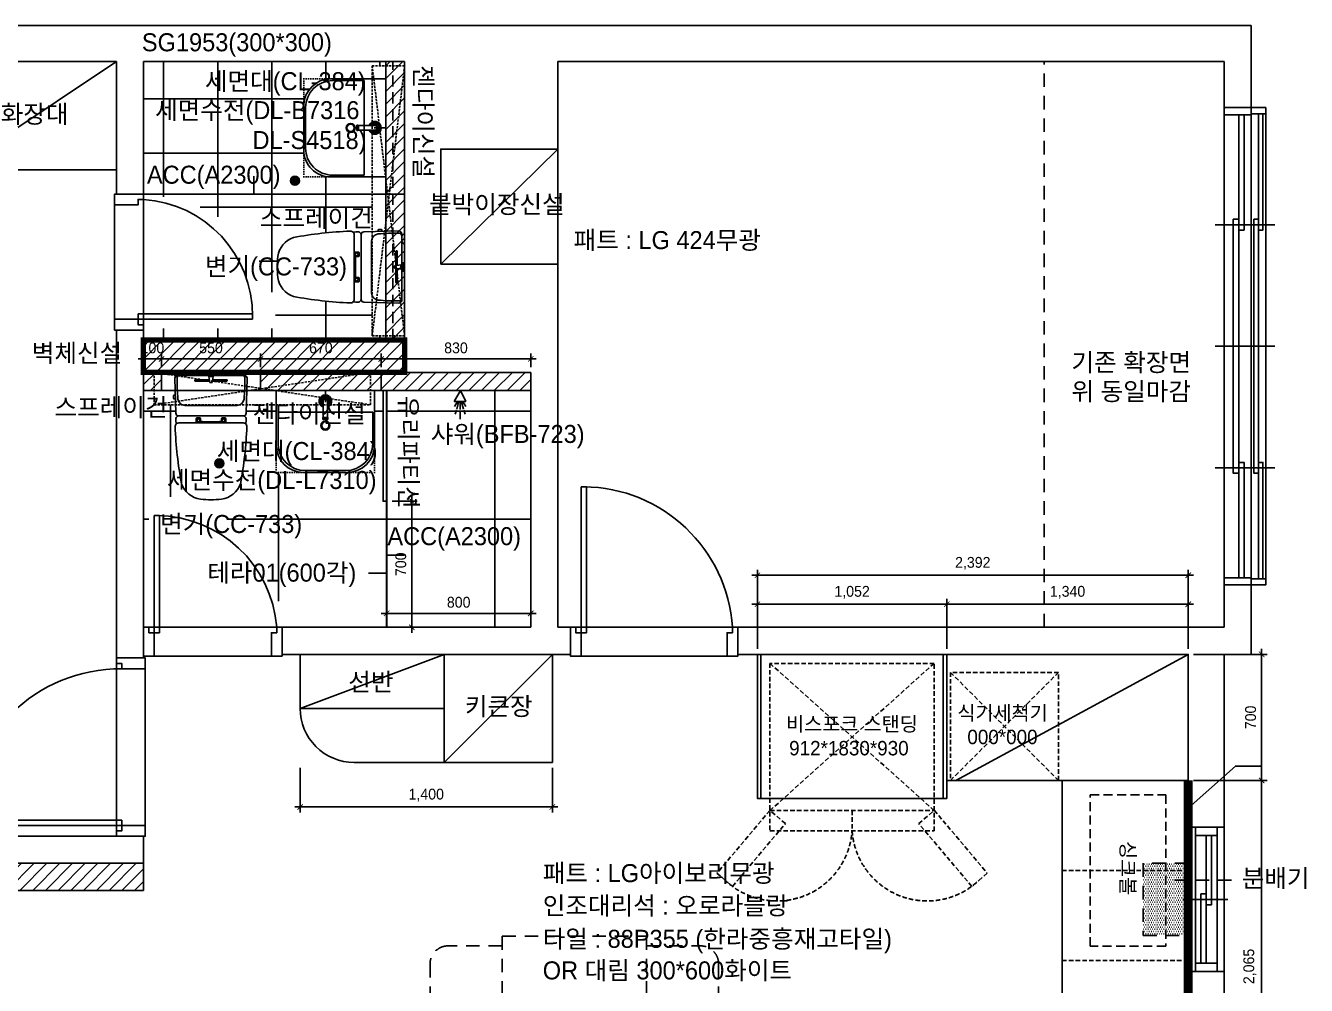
# Model space of a CAD drawing. Header units: inches. Extents: x 38372 to 259385, y 31566 to 93830.
# Drawn here: x 79934 to 87044, y 47618 to 52946 of the extents above; entities that cross this region are included whole.
import ezdxf

# ---------------------------------------------------------------- set-up
doc = ezdxf.new("R2010")
doc.units = ezdxf.units.IN
doc.header["$LTSCALE"] = 50
doc.header["$MEASUREMENT"] = 0
doc.header["$PDSIZE"] = 700.071425
for name, pattern in [('DASHED', [0.75, 0.5, -0.25]), ('DASHEDX2', [1.5, 1, -0.5]), ('DOT', [0.25, 0, -0.25]), ('HID', [2.5, 1.5, -1]), ('HIDDEN', [0.375, 0.25, -0.125])]:
    doc.linetypes.add(name, pattern=pattern)
for name, color, linetype in [('0-ELC TEXT', 7, 'Continuous'), ('02-WAL', 2, 'Continuous'), ('03-WAL NEW', 3, 'Continuous'), ('04-WIN', 4, 'Continuous'), ('06-FUR', 6, 'Continuous'), ('07-DIM WAL', 5, 'Continuous'), ('2-con', 2, 'Continuous'), ('3.기호.계단선', 30, 'Continuous'), ('4-win', 4, 'Continuous'), ('_LIBR', 4, 'Continuous'), ('BATH', 4, 'Continuous'), ('CO-BATH', 6, 'Continuous'), ('fin', 5, 'Continuous'), ('FUR', 8, 'DASHED'), ('HL', 6, 'HIDDEN'), ('TOILET-1', 6, 'Continuous'), ('도면층4', 4, 'Continuous'), ('도면층5', 5, 'Continuous'), ('설비', 140, 'Continuous'), ('욕실설비', 3, 'Continuous')]:
    doc.layers.add(name, color=color, linetype=linetype)
doc.styles.add('HY 울릉도 L', font='')
doc.styles.add('코레일둥고', font='Korail_Round_Gothic_Medium.ttf')
doc.styles.get('HY 울릉도 L').set_extended_font_data('HY울릉도L')
doc.dimstyles.new('30', dxfattribs={"dimscale": 30, "dimtxt": 2, "dimasz": 1, "dimexe": 1, "dimexo": 1, "dimgap": 1, "dimtad": 1, "dimdec": 0, "dimrnd": 0.05, "dimdsep": 46, "dimlunit": 6, "dimtxsty": 'HY 울릉도 L', "dimblk": 'ARCHTICK', "dimcen": 2.5, "dimdle": 1, "dimclrd": 133, "dimclre": 133, "dimclrt": 30, "dimadec": 0, "dimazin": 0, "dimtfac": 1, "dimtdec": 0, "dimtix": 1, "dimtmove": 2, "dimatfit": 3, "dimldrblk": 'ARCHTICK', "dimfxl": 0, "dimlwd": -1, "dimlwe": -1, "dimarcsym": 0})
pattern_1 = [(45, (0, -14361.49), (-35.35534, 35.35534), [])]

# ---------------------------------------------------------------- blocks, each defined once
blk = doc.blocks.new('fff')
at = {"layer": '02-WAL'}
for p, q in [((86588, 64202.5), (86788, 64202.5)), ((80428, 62807.5), (80588, 62807.5))]:
    blk.add_line(p, q, dxfattribs=at)
at = {"layer": '04-WIN'}
for p, q in [((86588, 66812.5), (86588, 65527.5)), ((86738, 66812.5), (86738, 65527.5)), ((86818, 66817.5), (86818, 65527.5)), ((86538, 66202.5), (86868, 66202.5)), ((86538, 65527.5), (86868, 65527.5)), ((86588, 64242.5), (86588, 65527.5)), ((86738, 64242.5), (86738, 65527.5)), ((86818, 64237.5), (86818, 65527.5)), ((86538, 64852.5), (86868, 64852.5)), ((86428, 62812.5), (86428, 62102.5)), ((86488, 62812.5), (86488, 62102.5)), ((86548, 62812.5), (86548, 62102.5)), ((86358, 62457.5), (86608, 62457.5))]:
    blk.add_line(p, q, dxfattribs=at)
for points in [[(86648, 66852.5), (86588, 66852.5), (86588, 66812.5), (86738, 66812.5), (86738, 66852.5)], [(86818, 66852.5), (86818, 66817.5), (86738, 66817.5)], [(86668, 66812.5), (86668, 66172.5), (86698, 66172.5), (86698, 66812.5)], [(86803, 66817.5), (86803, 66172.5), (86778, 66172.5), (86778, 66817.5)], [(86668, 64242.5), (86668, 64882.5), (86698, 64882.5), (86698, 64242.5)], [(86778, 64237.5), (86778, 64882.5), (86803, 64882.5), (86803, 64237.5)], [(86648, 64202.5), (86588, 64202.5), (86588, 64242.5), (86738, 64242.5), (86738, 64202.5)], [(86818, 64202.5), (86818, 64237.5), (86738, 64237.5)], [(86518, 62812.5), (86518, 62427.5), (86488, 62427.5)], [(86488, 62487.5), (86458, 62487.5), (86458, 62102.5)]]:
    blk.add_lwpolyline(points, dxfattribs=at)
for points in [[(86818, 66852.5), (86818, 64202.5), (86588, 64202.5), (86588, 66852.5)], [(86668, 66232.5), (86638, 66232.5), (86638, 65527.5), (86638, 64822.5), (86668, 64822.5), (86668, 65527.5)], [(86753, 65527.5), (86753, 64822.5), (86778, 64822.5), (86778, 65527.5), (86778, 66232.5), (86753, 66232.5)], [(86428, 62857.5), (86548, 62857.5), (86548, 62812.5), (86428, 62812.5)], [(86548, 62102.5), (86428, 62102.5), (86428, 62057.5), (86548, 62057.5)]]:
    blk.add_lwpolyline(points, close=True, dxfattribs=at)
at = {"layer": '2-con'}
for p, q in [((75408, 67307.5), (86738, 67307.5)), ((86738, 66852.5), (86738, 67307.5)), ((76738, 67107.5), (80438, 67107.5)), ((80438, 66372.5), (80438, 67107.5)), ((80588, 66372.5), (80588, 67107.5)), ((80588, 67107.5), (82038, 67107.5)), ((82038, 65382.5), (82038, 67107.5)), ((82888, 66622.5), (82888, 67107.5)), ((82888, 67107.5), (86588, 67107.5)), ((86588, 66852.5), (86588, 67107.5)), ((86588, 66852.5), (86738, 66852.5)), ((82238, 65982.5), (82238, 66622.5)), ((82238, 66622.5), (82888, 66622.5)), ((80428, 66372.5), (80578, 66372.5)), ((82238, 65982.5), (82888, 65982.5)), ((82888, 65982.5), (82888, 63967.5)), ((80438, 63797.5), (80438, 65617.5)), ((80438, 65617.5), (80588, 65617.5)), ((80588, 63937.5), (80588, 65617.5)), ((82038, 65382.5), (82738, 65382.5)), ((82738, 65382.5), (82738, 63967.5)), ((86588, 63967.5), (86588, 64202.5)), ((86588, 64202.5), (86738, 64202.5)), ((86738, 63817.5), (86738, 64202.5)), ((80588, 63797.5), (80588, 63937.5)), ((81358, 63817.5), (81358, 63967.5)), ((81358, 63967.5), (82738, 63967.5)), ((82888, 63967.5), (82958, 63967.5)), ((82958, 63817.5), (82958, 63967.5)), ((83888, 63967.5), (86588, 63967.5)), ((83888, 63817.5), (83888, 63967.5)), ((80438, 63797.5), (80588, 63797.5)), ((81358, 63817.5), (82958, 63817.5)), ((83888, 63817.5), (86388, 63817.5)), ((86388, 63817.5), (86388, 62857.5)), ((86588, 63817.5), (86588, 62857.5)), ((86588, 63817.5), (86738, 63817.5)), ((86388, 62857.5), (86548, 62857.5)), ((76738, 62807.5), (80588, 62807.5)), ((80588, 62657.5), (80588, 62807.5)), ((76738, 62657.5), (80588, 62657.5)), ((86388, 62057.5), (86548, 62057.5)), ((86388, 62057.5), (86388, 61052.5)), ((86588, 62057.5), (86588, 60507.5))]:
    blk.add_line(p, q, dxfattribs=at)
at = {"layer": '4-win'}
for points in [[(86738, 66852.5), (86588, 66852.5), (86588, 64202.5), (86738, 64202.5)], [(86388, 62057.5), (86588, 62057.5), (86588, 62857.5), (86388, 62857.5)]]:
    blk.add_lwpolyline(points, close=True, dxfattribs=at)
at = {"layer": '도면층4'}
for p, q in [((80428, 65617.5), (80428, 66372.5)), ((80588, 66372.5), (80588, 65617.5)), ((80558, 65707.5), (81193, 65707.5)), ((80558, 65677.5), (80558, 65707.5)), ((81193.6, 65677.5), (81193, 65707.5)), ((80558, 65677.5), (81193.6, 65677.5)), ((83018, 63937.5), (83018, 64748.1)), ((83018, 64748.1), (83048, 64747.5)), ((83048, 63937.5), (83048, 64747.5)), ((80648, 63937.5), (80648, 64588.1)), ((80648, 64588.1), (80678, 64587.5)), ((80678, 63937.5), (80678, 64587.5)), ((81358, 63967.5), (80588, 63967.5)), ((80648, 63937.5), (80678, 63937.5)), ((83888, 63967.5), (82958, 63967.5)), ((83018, 63937.5), (83048, 63937.5)), ((80438, 63797.5), (80438, 62807.5)), ((80588, 63807.5), (81358, 63807.5)), ((80598, 62807.5), (80598, 63797.5)), ((82958, 63807.5), (83888, 63807.5)), ((80468, 62867.5), (79597.4, 62867.5)), ((80468, 62897.5), (79598, 62897.5)), ((80468, 62867.5), (80468, 62897.5))]:
    blk.add_line(p, q, dxfattribs=at)
for points in [[(80588, 66372.5), (80588, 66342.5), (80558, 66342.5), (80558, 66312.5), (80428, 66312.5), (80428, 66342.5), (80428, 66342.5), (80428, 66372.5), (80588, 66372.5)], [(80588, 65617.5), (80588, 65647.5), (80558, 65647.5), (80558, 65677.5), (80428, 65677.5), (80428, 65647.5), (80428, 65647.5), (80428, 65617.5), (80588, 65617.5)], [(80588, 63967.5), (80618, 63967.5), (80618, 63937.5), (80648, 63937.5), (80648, 63807.5), (80618, 63807.5), (80618, 63807.5), (80588, 63807.5), (80588, 63967.5)], [(81358, 63967.5), (81328, 63967.5), (81328, 63937.5), (81298, 63937.5), (81298, 63807.5), (81328, 63807.5), (81328, 63807.5), (81358, 63807.5), (81358, 63967.5)], [(82958, 63967.5), (82988, 63967.5), (82988, 63937.5), (83018, 63937.5), (83018, 63807.5), (82988, 63807.5), (82988, 63807.5), (82958, 63807.5), (82958, 63967.5)], [(83888, 63967.5), (83858, 63967.5), (83858, 63937.5), (83828, 63937.5), (83828, 63807.5), (83858, 63807.5), (83858, 63807.5), (83888, 63807.5), (83888, 63967.5)], [(80438, 63797.5), (80438, 63767.5), (80468, 63767.5), (80468, 63737.5), (80598, 63737.5), (80598, 63767.5), (80598, 63767.5), (80598, 63797.5), (80438, 63797.5)], [(80438, 62807.5), (80438, 62837.5), (80468, 62837.5), (80468, 62867.5), (80598, 62867.5), (80598, 62837.5), (80598, 62837.5), (80598, 62807.5), (80438, 62807.5)]]:
    blk.add_lwpolyline(points, dxfattribs=at)
at = {"layer": '도면층5'}
for centre, radius, start, end in [((80548.3, 65698.7), 645.1, 359.45152, 86.46762), ((83025, 63913.1), 834.7, 3.73801, 89.45362), ((80658.1, 63915.9), 671.9, 4.40731, 89.57837), ((80461.2, 62874), 863.5, 89.54883, 179.43645)]:
    blk.add_arc(centre, radius, start, end, dxfattribs=at)
blk = doc.blocks.new('A$C4B2D31F0')
at = {"layer": 'fin', "color": 4}
for p, q in [((185, 690.9), (20.4, 690.9)), ((37.2, 692.3), (24.7, 692.3)), ((37.2, 692.3), (49.7, 692.3)), ((200.9, 690.9), (365.5, 690.9)), ((47.7, 523.7), (192.9, 523.7)), ((338.2, 523.7), (192.9, 523.7)), ((12.6, 465.9), (192.9, 465.9)), ((192.9, 426.6), (13.7, 426.6)), ((373.3, 465.9), (192.9, 465.9)), ((192.9, 426.6), (372.2, 426.6))]:
    blk.add_line(p, q, dxfattribs=at)
for points in [[(20.4, 690.9), (7.9, 690.9, 0.421209), (-7.1, 675.5), (-2.4, 480.5, 0.001659)], [(365.5, 690.9), (378, 690.9, -0.421209), (392.9, 675.5), (388.3, 480.5, -0.001659)], [(12.6, 465.9, 0.371724), (-1.8, 451.2, 0.003515), (-1, 420.3, 0.320541)], [(373.3, 465.9, -0.371724), (387.7, 451.2, -0.003515), (386.9, 420.3, -0.320541)]]:
    blk.add_lwpolyline(points, format="xyb", dxfattribs=at)
for centre, radius, start, end in [((1004.3, 663.1), 1000, 179.31159, 185.94375), ((20.4, 674.9), 16, 90, 179.31159), ((24.7, 707.3), 15, 180, 270), ((49.7, 707.3), 15, 270, 0), ((365.5, 674.9), 16, 0.68841, 90), ((-618.4, 663.1), 1000, 354.05625, 0.68841), ((49.4, 563.7), 40, 185.94375, 267.51291), ((336.5, 563.7), 40, 272.48709, 354.05625), ((13.7, 406.6), 20, 90, 182.3333), ((12.6, 480.9), 15, 181.36509, 270), ((372.2, 406.6), 20, 357.6667, 90), ((373.3, 480.9), 15, 270, 358.63491), ((2197.7, 495.6), 2205.9, 182.3333, 190.60807), ((-1811.8, 495.6), 2205.9, 349.39193, 357.6667), ((148.7, 128.9), 125.5, 198.2964, 263.42408), ((237.2, 128.9), 125.5, 276.57592, 341.7036), ((192.9, 405.9), 405.9, 261.69926, 270), ((192.9, 405.9), 405.9, 270, 278.30074)]:
    blk.add_arc(centre, radius, start, end, dxfattribs=at)
at = {"layer": 'HL', "linetype": 'Continuous'}
for p, q in [((106.4, 666.3), (184.4, 666.3)), ((106.4, 659.3), (185.5, 659.3)), ((168.9, 697.3), (168.9, 707.3)), ((168.9, 697.3), (216.9, 697.3)), ((186, 692.5), (180.6, 697.3)), ((181.6, 685.5), (186, 692.5)), ((187, 651.2), (181.6, 685.5)), ((181.6, 685.5), (204.3, 685.5)), ((186, 692.5), (199.9, 692.5)), ((187, 651.2), (198.9, 651.2)), ((198.9, 651.2), (204.3, 685.5)), ((199.9, 692.5), (205.3, 697.3)), ((204.3, 685.5), (199.9, 692.5)), ((200.4, 659.3), (279.4, 659.3)), ((201.4, 666.3), (279.4, 666.3)), ((216.9, 697.3), (216.9, 707.3)), ((-16, 576.9), (-16, 564.8)), ((-12, 580.9), (-4.8, 580.9)), ((-12, 560.8), (-4.3, 560.8)), ((192.9, 433.7), (146.6, 433.7)), ((192.9, 433.7), (239.3, 433.7))]:
    blk.add_line(p, q, dxfattribs=at)
for points in [[(110.4, 426.6), (110.4, 450.8, -0.414214), (114.4, 454.8), (130.9, 454.8, -0.414214), (134.9, 450.8), (134.9, 435.2), (134.9, 426.6)], [(134.9, 435.2), (144.6, 435.2, -0.414214), (146.6, 433.2), (146.6, 426.6)], [(251, 435.2), (241.3, 435.2, 0.414214), (239.3, 433.2), (239.3, 426.6)], [(275.5, 426.6), (275.5, 450.8, 0.414214), (271.5, 454.8), (255, 454.8, 0.414214), (251, 450.8), (251, 435.2), (251, 426.6)]]:
    blk.add_lwpolyline(points, format="xyb", dxfattribs=at)
for centre in [(122.9, 440.9), (262.9, 440.9)]:
    blk.add_circle(centre, 8, dxfattribs=at)
for centre, radius, start, end in [((106.4, 662.8), 3.5, 90, 270), ((279.4, 662.8), 3.5, 270, 90), ((-12, 576.9), 4, 90, 180), ((-12, 564.8), 4, 180, 270)]:
    blk.add_arc(centre, radius, start, end, dxfattribs=at)
blk = doc.blocks.new('B-003')
blk.add_line((0, 0), (0, -65))
at = {"layer": 'CO-BATH'}
for p, q in [((272.5, 0), (-272.5, 0)), ((272.5, -305), (272.5, 0)), ((-272.5, 0), (-272.5, -305)), ((-122.5, -455), (122.5, -455))]:
    blk.add_line(p, q, dxfattribs=at)
at = {"layer": 'CO-BATH', "color": 8}
for p, q in [((-12.5, -60), (-12.5, -150.5)), ((12.5, -60), (12.5, -150.5)), ((-262.5, -120), (-262.5, -295)), ((262.5, -120), (-262.5, -120)), ((262.5, -295), (262.5, -120)), ((-14.5, -155.5), (-14.5, -160.5)), ((-14.5, -160.5), (14.5, -160.5)), ((-13.5, -150.5), (-13.5, -155.5)), ((13.5, -150.5), (13.5, -155.5)), ((14.5, -155.5), (14.5, -160.5)), ((-112.5, -445), (112.5, -445))]:
    blk.add_line(p, q, dxfattribs=at)
at = {"layer": 'CO-BATH', "color": 251}
for p, q in [((-14.5, -155.5), (14.5, -155.5)), ((-13.5, -150.5), (13.5, -150.5))]:
    blk.add_line(p, q, dxfattribs=at)
at = {"layer": 'CO-BATH', "color": 8, "linetype": 'DOT'}
blk.add_lwpolyline([(-272.5, -455), (272.5, -455), (272.5, 0), (-272.5, 0)], close=True, dxfattribs=at)
at = {"layer": 'CO-BATH', "color": 8}
blk.add_circle((0, -195), 25, dxfattribs=at)
at = {"layer": 'CO-BATH', "color": 251}
blk.add_circle((0, -195), 20, dxfattribs=at)
at = {"layer": 'CO-BATH', "color": 8}
for centre, radius, start, end in [((0, -60), 35, 290.92481, 249.07514), ((0, -60), 12.5, 359.99998, 179.99998), ((-112.5, -295), 150, 180, 270), ((112.5, -295), 150, 270, 0)]:
    blk.add_arc(centre, radius, start, end, dxfattribs=at)
at = {"layer": 'CO-BATH', "color": 251}
for radius, start, end in [(30, 294.62429, 245.37566), (25, 299.99998, 239.99998), (18, 313.98294, 226.01701)]:
    blk.add_arc((0, -60), radius, start, end, dxfattribs=at)
at = {"layer": 'CO-BATH'}
for centre, start, end in [((-122.5, -305), 180, 270), ((122.5, -305), 270, 0)]:
    blk.add_arc(centre, 150, start, end, dxfattribs=at)
blk = doc.blocks.new('800X1200_P1_')
at = {"layer": 'FUR', "linetype": 'HID'}
blk.add_lwpolyline([(400, -1200), (-400, -1200), (-400, 0), (400, 0)], close=True, dxfattribs=at)
for points in [[(-400.9, -548), (-700.9, -548, -0.414214), (-800.9, -448), (-800.9, -148, -0.414214), (-700.9, -48), (-400.9, -48)], [(400.9, -548), (700.9, -548, 0.414214), (800.9, -448), (800.9, -148, 0.414214), (700.9, -48), (400.9, -48)], [(-400.9, -1146.7), (-700.9, -1146.7, -0.414214), (-800.9, -1046.7), (-800.9, -746.7, -0.414214), (-700.9, -646.7), (-400.9, -646.7)], [(400.9, -1146.7), (700.9, -1146.7, 0.414214), (800.9, -1046.7), (800.9, -746.7, 0.414214), (700.9, -646.7), (400.9, -646.7)]]:
    blk.add_lwpolyline(points, format="xyb", dxfattribs=at)
blk = doc.blocks.new('AC-8')
at = {"layer": 'BATH'}
for p, q in [((-51, 54), (0, 143)), ((0, 143), (45, 54)), ((45, 54), (-51, 54)), ((-25, 47), (-46, 12)), ((-14, 47), (-28, -8)), ((-2, 49), (-2, -11)), ((10, 47), (25, -8)), ((22, 47), (43, 12)), ((-31, -16), (-41, -49)), ((-2, -27), (-2, -89)), ((28, -16), (38, -49))]:
    blk.add_line(p, q, dxfattribs=at)
blk = doc.blocks.new('A$C1AC25B95')
at = {"layer": '욕실설비', "color": 8}
for p, q in [((28.3, 72.3), (28.3, 75)), ((53.3, 73.7), (53.3, 75))]:
    blk.add_line(p, q, dxfattribs=at)
at = {"layer": 'TOILET-1', "linetype": 'Continuous', "xscale": 0.873786407766195, "yscale": 0.873786407766195, "zscale": 0.873786407766195, "rotation": 180}
blk.add_blockref('AC-8', (39.7, 124.7), dxfattribs=at)
blk = doc.blocks.new('_ArchTick')
at = {"color": 0, "linetype": 'ByBlock', "const_width": 0.15}
blk.add_lwpolyline([(-0.5, -0.5), (0.5, 0.5)], dxfattribs=at)
blk = doc.blocks.new('*D176')
at = {"layer": '3.기호.계단선', "color": 133}
for p, q in [((81908, 51051), (81908, 51125.5)), ((82738, 51051), (82738, 51125.5)), ((81878, 51095.5), (82768, 51095.5))]:
    blk.add_line(p, q, dxfattribs=at)
at = {"layer": 'Defpoints', "color": 0}
for p in [(82738, 51095.5), (81908, 51021), (82738, 51021)]:
    blk.add_point(p, dxfattribs=at)
at = {"layer": '3.기호.계단선', "color": 133, "xscale": 30, "yscale": 30, "zscale": 30, "rotation": 180}
blk.add_blockref('_ArchTick', (81908, 51095.5), dxfattribs=at)
at = {"layer": '3.기호.계단선', "color": 133, "xscale": 30, "yscale": 30, "zscale": 30}
blk.add_blockref('_ArchTick', (82738, 51095.5), dxfattribs=at)
at = {"layer": '3.기호.계단선', "color": 30, "insert": (82323, 51156.9), "char_height": 60, "attachment_point": 5, "style": 'HY 울릉도 L'}
blk.add_mtext('830', dxfattribs=at)
blk = doc.blocks.new('*D177')
at = {"layer": '3.기호.계단선', "color": 133}
for p, q in [((81238, 51051), (81238, 51125.5)), ((81908, 51051), (81908, 51125.5)), ((81938, 51095.5), (81208, 51095.5))]:
    blk.add_line(p, q, dxfattribs=at)
at = {"layer": 'Defpoints', "color": 0}
for p in [(81238, 51095.5), (81238, 51021), (81908, 51021)]:
    blk.add_point(p, dxfattribs=at)
at = {"layer": '3.기호.계단선', "color": 133, "xscale": 30, "yscale": 30, "zscale": 30, "rotation": 180}
blk.add_blockref('_ArchTick', (81238, 51095.5), dxfattribs=at)
at = {"layer": '3.기호.계단선', "color": 133, "xscale": 30, "yscale": 30, "zscale": 30}
blk.add_blockref('_ArchTick', (81908, 51095.5), dxfattribs=at)
at = {"layer": '3.기호.계단선', "color": 30, "insert": (81573, 51156.8), "char_height": 60, "attachment_point": 5, "style": 'HY 울릉도 L'}
blk.add_mtext('670', dxfattribs=at)
blk = doc.blocks.new('*D178')
at = {"layer": '3.기호.계단선', "color": 133}
for p, q in [((80688, 51051), (80688, 51125.5)), ((81238, 51051), (81238, 51125.5)), ((81268, 51095.5), (80658, 51095.5))]:
    blk.add_line(p, q, dxfattribs=at)
at = {"layer": 'Defpoints', "color": 0}
for p in [(80688, 51095.5), (80688, 51021), (81238, 51021)]:
    blk.add_point(p, dxfattribs=at)
at = {"layer": '3.기호.계단선', "color": 133, "xscale": 30, "yscale": 30, "zscale": 30, "rotation": 180}
blk.add_blockref('_ArchTick', (80688, 51095.5), dxfattribs=at)
at = {"layer": '3.기호.계단선', "color": 133, "xscale": 30, "yscale": 30, "zscale": 30}
blk.add_blockref('_ArchTick', (81238, 51095.5), dxfattribs=at)
at = {"layer": '3.기호.계단선', "color": 30, "insert": (80963, 51156.8), "char_height": 60, "attachment_point": 5, "style": 'HY 울릉도 L'}
blk.add_mtext('550', dxfattribs=at)
blk = doc.blocks.new('*D179')
at = {"layer": '3.기호.계단선', "color": 133}
for p, q in [((80588, 51051), (80588, 51125.5)), ((80688, 51051), (80688, 51125.5)), ((80588, 51095.5), (80558, 51095.5)), ((80688, 51095.5), (80588, 51095.5)), ((80688, 51095.5), (80718, 51095.5))]:
    blk.add_line(p, q, dxfattribs=at)
at = {"layer": 'Defpoints', "color": 0}
for p in [(80588, 51095.5), (80588, 51021), (80688, 51021)]:
    blk.add_point(p, dxfattribs=at)
at = {"layer": '3.기호.계단선', "color": 133, "xscale": 30, "yscale": 30, "zscale": 30}
blk.add_blockref('_ArchTick', (80588, 51095.5), dxfattribs=at)
at = {"layer": '3.기호.계단선', "color": 133, "xscale": 30, "yscale": 30, "zscale": 30, "rotation": 180}
blk.add_blockref('_ArchTick', (80688, 51095.5), dxfattribs=at)
at = {"layer": '3.기호.계단선', "color": 30, "insert": (80638, 51156.8), "char_height": 60, "attachment_point": 5, "style": 'HY 울릉도 L'}
blk.add_mtext('100', dxfattribs=at)
blk = doc.blocks.new('*D180')
at = {"layer": '3.기호.계단선', "color": 133}
for p, q in [((81938, 49636), (81938, 49713.5)), ((82738, 49636), (82738, 49713.5)), ((81908, 49683.5), (82768, 49683.5))]:
    blk.add_line(p, q, dxfattribs=at)
at = {"layer": 'Defpoints', "color": 0}
for p in [(82738, 49683.5), (81938, 49606), (82738, 49606)]:
    blk.add_point(p, dxfattribs=at)
at = {"layer": '3.기호.계단선', "color": 133, "xscale": 30, "yscale": 30, "zscale": 30, "rotation": 180}
blk.add_blockref('_ArchTick', (81938, 49683.5), dxfattribs=at)
at = {"layer": '3.기호.계단선', "color": 133, "xscale": 30, "yscale": 30, "zscale": 30}
blk.add_blockref('_ArchTick', (82738, 49683.5), dxfattribs=at)
at = {"layer": '3.기호.계단선', "color": 30, "insert": (82338, 49744.8), "char_height": 60, "attachment_point": 5, "style": 'HY 울릉도 L'}
blk.add_mtext('800', dxfattribs=at)
blk = doc.blocks.new('*D181')
at = {"layer": '3.기호.계단선', "color": 133}
for p, q in [((81968, 50306), (82108.1, 50306)), ((82078.1, 50336), (82078.1, 49576)), ((81968, 49606), (82108.1, 49606))]:
    blk.add_line(p, q, dxfattribs=at)
at = {"layer": 'Defpoints', "color": 0}
for p in [(81938, 50306), (81938, 49606), (82078.1, 49606)]:
    blk.add_point(p, dxfattribs=at)
at = {"layer": '3.기호.계단선', "color": 133, "xscale": 30, "yscale": 30, "zscale": 30}
for p, rotation in [((82078.1, 50306), 90), ((82078.1, 49606), 270)]:
    blk.add_blockref('_ArchTick', p, dxfattribs=dict(at, rotation=rotation))
at = {"layer": '3.기호.계단선', "color": 30, "insert": (82016.8, 49956), "char_height": 60, "attachment_point": 5, "rotation": 90, "style": 'HY 울릉도 L'}
blk.add_mtext('700', dxfattribs=at)
blk = doc.blocks.new('*D164')
at = {"layer": '07-DIM WAL', "color": 133}
for p, q in [((86795.6, 48786), (86795.6, 46661)), ((86418, 48756), (86825.6, 48756)), ((86418, 46691), (86825.6, 46691))]:
    blk.add_line(p, q, dxfattribs=at)
at = {"layer": 'Defpoints', "color": 0}
for p in [(86388, 48756), (86388, 46691), (86795.6, 46691)]:
    blk.add_point(p, dxfattribs=at)
at = {"layer": '07-DIM WAL', "color": 133, "xscale": 30, "yscale": 30, "zscale": 30}
for p, rotation in [((86795.6, 48756), 90), ((86795.6, 46691), 270)]:
    blk.add_blockref('_ArchTick', p, dxfattribs=dict(at, rotation=rotation))
at = {"layer": '07-DIM WAL', "color": 30, "insert": (86729.7, 47723.5), "char_height": 60, "attachment_point": 5, "rotation": 90, "style": 'HY 울릉도 L'}
blk.add_mtext('2,065', dxfattribs=at)
blk = doc.blocks.new('*D165')
at = {"layer": '07-DIM WAL', "color": 133}
for p, q in [((85018, 49734.2), (86418, 49734.2)), ((85048, 49486), (85048, 49764.2)), ((86388, 49486), (86388, 49764.2))]:
    blk.add_line(p, q, dxfattribs=at)
at = {"layer": 'Defpoints', "color": 0}
for p in [(86388, 49734.2), (85048, 49456), (86388, 49456)]:
    blk.add_point(p, dxfattribs=at)
at = {"layer": '07-DIM WAL', "color": 133, "xscale": 30, "yscale": 30, "zscale": 30, "rotation": 180}
blk.add_blockref('_ArchTick', (85048, 49734.2), dxfattribs=at)
at = {"layer": '07-DIM WAL', "color": 133, "xscale": 30, "yscale": 30, "zscale": 30}
blk.add_blockref('_ArchTick', (86388, 49734.2), dxfattribs=at)
at = {"layer": '07-DIM WAL', "color": 30, "insert": (85718, 49800.2), "char_height": 60, "attachment_point": 5, "style": 'HY 울릉도 L'}
blk.add_mtext('1,340', dxfattribs=at)
blk = doc.blocks.new('*D166')
at = {"layer": '07-DIM WAL', "color": 133}
for p, q in [((85078, 49734.2), (83966, 49734.2)), ((83996, 49486), (83996, 49764.2)), ((85048, 49486), (85048, 49764.2))]:
    blk.add_line(p, q, dxfattribs=at)
at = {"layer": 'Defpoints', "color": 0}
for p in [(83996, 49734.2), (83996, 49456), (85048, 49456)]:
    blk.add_point(p, dxfattribs=at)
at = {"layer": '07-DIM WAL', "color": 133, "xscale": 30, "yscale": 30, "zscale": 30, "rotation": 180}
blk.add_blockref('_ArchTick', (83996, 49734.2), dxfattribs=at)
at = {"layer": '07-DIM WAL', "color": 133, "xscale": 30, "yscale": 30, "zscale": 30}
blk.add_blockref('_ArchTick', (85048, 49734.2), dxfattribs=at)
at = {"layer": '07-DIM WAL', "color": 30, "insert": (84522, 49800.2), "char_height": 60, "attachment_point": 5, "style": 'HY 울릉도 L'}
blk.add_mtext('1,052', dxfattribs=at)
blk = doc.blocks.new('*D162')
at = {"layer": '07-DIM WAL', "color": 133}
for p, q in [((83996, 49486), (83996, 49925)), ((86388, 49486), (86388, 49925)), ((86418, 49895), (83966, 49895))]:
    blk.add_line(p, q, dxfattribs=at)
at = {"layer": 'Defpoints', "color": 0}
for p in [(83996, 49895), (83996, 49456), (86388, 49456)]:
    blk.add_point(p, dxfattribs=at)
at = {"layer": '07-DIM WAL', "color": 133, "xscale": 30, "yscale": 30, "zscale": 30, "rotation": 180}
blk.add_blockref('_ArchTick', (83996, 49895), dxfattribs=at)
at = {"layer": '07-DIM WAL', "color": 133, "xscale": 30, "yscale": 30, "zscale": 30}
blk.add_blockref('_ArchTick', (86388, 49895), dxfattribs=at)
at = {"layer": '07-DIM WAL', "color": 30, "insert": (85192, 49961), "char_height": 60, "attachment_point": 5, "style": 'HY 울릉도 L'}
blk.add_mtext('2,392', dxfattribs=at)
blk = doc.blocks.new('*D167')
at = {"layer": '07-DIM WAL', "color": 133}
for p, q in [((81458, 48826), (81458, 48578.7)), ((82858, 48826), (82858, 48578.7)), ((82888, 48608.7), (81428, 48608.7))]:
    blk.add_line(p, q, dxfattribs=at)
at = {"layer": 'Defpoints', "color": 0}
for p in [(81458, 48856), (82858, 48856), (81458, 48608.7)]:
    blk.add_point(p, dxfattribs=at)
at = {"layer": '07-DIM WAL', "color": 133, "xscale": 30, "yscale": 30, "zscale": 30, "rotation": 180}
blk.add_blockref('_ArchTick', (81458, 48608.7), dxfattribs=at)
at = {"layer": '07-DIM WAL', "color": 133, "xscale": 30, "yscale": 30, "zscale": 30}
blk.add_blockref('_ArchTick', (82858, 48608.7), dxfattribs=at)
at = {"layer": '07-DIM WAL', "color": 30, "insert": (82158, 48674.6), "char_height": 60, "attachment_point": 5, "style": 'HY 울릉도 L'}
blk.add_mtext('1,400', dxfattribs=at)
blk = doc.blocks.new('*D168')
at = {"layer": '07-DIM WAL', "color": 133}
for p, q in [((86795.6, 49486), (86795.6, 48726)), ((86418, 49456), (86825.6, 49456)), ((86418, 48756), (86825.6, 48756))]:
    blk.add_line(p, q, dxfattribs=at)
at = {"layer": 'Defpoints', "color": 0}
for p in [(86388, 49456), (86388, 48756), (86795.6, 48756)]:
    blk.add_point(p, dxfattribs=at)
at = {"layer": '07-DIM WAL', "color": 133, "xscale": 30, "yscale": 30, "zscale": 30}
for p, rotation in [((86795.6, 49456), 90), ((86795.6, 48756), 270)]:
    blk.add_blockref('_ArchTick', p, dxfattribs=dict(at, rotation=rotation))
at = {"layer": '07-DIM WAL', "color": 30, "insert": (86734.4, 49106), "char_height": 60, "attachment_point": 5, "rotation": 90, "style": 'HY 울릉도 L'}
blk.add_mtext('700', dxfattribs=at)

msp = doc.modelspace()

# ---------------------------------------------------------------- hatches: boundary and pattern name
at = {"layer": '0-ELC TEXT'}
h = msp.add_hatch(color=256, dxfattribs=at)
h.dxf.hatch_style = 1
edge = h.paths.add_edge_path()
edge.add_arc((81428.6, 52085.3), 25, 0, 360, ccw=False)
h = msp.add_hatch(color=256, dxfattribs=at)
h.dxf.hatch_style = 1
edge = h.paths.add_edge_path()
edge.add_arc((81009.6, 50515.8), 25, 180, 540)
at = {"layer": '03-WAL NEW'}
h = msp.add_hatch(dxfattribs=at)
h.set_pattern_fill('_USER', color=8, scale=300, double=1, pattern_type=0)
h.set_pattern_definition([(0, (0, -14361.5), (0, 300), []), (90, (0, -14361.5), (-300, 2e-14), [])])
h.paths.add_polyline_path([(81478, 52651), (81858, 52651), (81858, 52723.5), (81933, 52723.5), (81933, 52746), (80588, 52746), (80588, 52032), (80597, 52032), (80597, 52011), (81858, 52011), (81858, 52106), (81628, 52106), (81478, 52106)])
h.paths.add_polyline_path([(80597, 52011), (80597, 52002, -0.422001), (81323, 51280), (81323, 51265), (80597, 51265), (80597, 51235), (80588, 51235), (80588, 51201), (81933, 51201), (81933, 51223.5), (81858, 51223.5), (81858, 51409.5), (81811.2, 51410.7, -0.407252), (81796.6, 51425.7, -0.420239), (81779.3, 51411.3, -0.003215), (81751, 51412.1, -0.200323), (81736.5, 51406.7, -0.036121), (81420.2, 51442.6, -0.292078), (81335, 51547.4, -0.036235), (81330.7, 51606, -0.036235), (81335, 51664.6, -0.292078), (81420.2, 51769.4, -0.036121), (81736.5, 51805.3, -0.200323), (81751, 51799.9, -0.003215), (81779.3, 51800.7, -0.420239), (81796.6, 51786.4, -0.407252), (81811.2, 51801.4), (81858, 51802.5), (81858, 52011)])
h = msp.add_hatch(dxfattribs=at)
h.set_pattern_fill('_USER', color=8, scale=50, angle=45, pattern_type=0)
h.set_pattern_definition(pattern_1)
h.paths.add_polyline_path([(82038, 52746), (81933, 52746), (81933, 51201), (82038, 51201)])
h = msp.add_hatch(dxfattribs=at)
h.set_pattern_fill('_USER', color=8, scale=50, angle=45, pattern_type=0)
h.set_pattern_definition(pattern_1)
h.paths.add_polyline_path([(82038, 51021), (80588, 51021), (80588, 51201), (82038, 51201)])
h = msp.add_hatch(dxfattribs=at)
h.set_pattern_fill('_USER', color=8, scale=50, angle=45, pattern_type=0)
h.set_pattern_definition(pattern_1)
h.paths.add_polyline_path([(80588, 50921), (80688, 50921), (80688, 51021), (80588, 51021)])
h = msp.add_hatch(dxfattribs=at)
h.set_pattern_fill('_USER', color=8, scale=50, angle=45, pattern_type=0)
h.set_pattern_definition(pattern_1)
h.paths.add_polyline_path([(82738, 51021), (81238, 51021), (81238, 50921), (82738, 50921)])
h = msp.add_hatch(dxfattribs=at)
h.set_pattern_fill('_USER', color=8, scale=600, double=1, pattern_type=0)
h.set_pattern_definition([(0, (81938, 49606), (0, 600), []), (90, (81938, 49606), (-600, 4e-14), [])])
h.paths.add_polyline_path([(82738, 50921), (82347.3, 50921), (82378.6, 50859.9), (82312.4, 50859.9), (82347.3, 50921), (81938, 50921), (81938, 50306), (81938, 49606), (82738, 49606)])
h.paths.add_polyline_path([(81938, 50306), (81918, 50306), (81918, 50921), (81870.5, 50921), (81870.5, 50616), (81870.5, 50466), (81325.5, 50466), (81325.5, 50841), (81159.5, 50841), (81158.4, 50794.3, -0.407252), (81143.4, 50779.6, -0.420239), (81157.7, 50762.3, -0.003215), (81156.9, 50734, -0.200323), (81162.3, 50719.5, -0.036121), (81126.4, 50403.3, -0.292078), (81021.6, 50318, -0.036235), (80963, 50313.7, -0.036235), (80904.4, 50318, -0.292078), (80799.6, 50403.3, -0.036121), (80763.7, 50719.5, -0.200323), (80769.1, 50734, -0.003215), (80768.3, 50762.3, -0.420239), (80782.6, 50779.6, -0.407252), (80767.6, 50794.3), (80766.5, 50841), (80648, 50841), (80648, 50921), (80588, 50921), (80588, 49615), (80618, 49615), (80618, 50337), (80633, 50337, -0.422884), (81349, 49615), (81379, 49615), (81379, 49606), (81938, 49606)])
h = msp.add_hatch(dxfattribs=at)
h.set_pattern_fill('_USER', color=8, scale=50, angle=45, pattern_type=0)
h.set_pattern_definition(pattern_1)
h.paths.add_polyline_path([(80588, 48296), (76738, 48296), (76738, 48146), (78163, 48146), (78163, 48246), (79163, 48246), (79163, 48146), (80588, 48146)])
at = {"layer": '3.기호.계단선', "linetype": 'HID'}
h = msp.add_hatch(dxfattribs=at)
h.set_pattern_fill('DOTS', color=256, scale=200)
h.set_pattern_definition([(360, (97846.462, 30617.166), (6.25, 12.5), [0, -12.5])])
h.paths.add_polyline_path([(86138, 47896), (86388, 47896), (86388, 48296), (86138, 48296)])

# ---------------------------------------------------------------- linework, layer by layer
for p, q in [((80588, 52011), (82038, 52011)), ((81938, 50306), (81938, 49606))]:
    msp.add_line(p, q)
for points in [[(81301.1, 51911), (81301.1, 52011), (81201.1, 52011), (81201.1, 52111)], [(81838, 49906), (81938, 49906), (81938, 50006), (82038, 50006)]]:
    msp.add_lwpolyline(points)
at = {"layer": '0-ELC TEXT'}
msp.add_lwpolyline([(86388, 48601.4), (86650.2, 48836), (86791.6, 48836)], dxfattribs=at)
for centre in [(81428.6, 52085.3), (81009.6, 50515.8)]:
    msp.add_circle(centre, 25, dxfattribs=at)
at = {"layer": '03-WAL NEW'}
for p, q in [((81908, 50921), (81908, 51021)), ((81238, 50921), (80588, 50921))]:
    msp.add_line(p, q, dxfattribs=at)
for points in [[(82038, 52746), (81933, 52746), (81933, 51201), (82038, 51201), (82038, 52746)], [(82038, 51021), (80588, 51021), (80588, 51201), (82038, 51201), (82038, 51021)], [(82738, 51021), (81238, 51021), (81238, 50921), (82738, 50921), (82738, 51021)], [(80588, 48296), (80588, 48146), (76738, 48146), (76738, 48296), (80588, 48296)]]:
    msp.add_lwpolyline(points, dxfattribs=at)
msp.add_lwpolyline([(80588, 50921), (80688, 50921), (80688, 51021), (80588, 51021)], close=True, dxfattribs=at)
at = {"layer": '04-WIN'}
msp.add_lwpolyline([(81918, 50921), (81918, 50306), (81938, 50306), (81938, 50921), (81918, 50921)], dxfattribs=at)
at = {"layer": '06-FUR'}
for p, q in [((80438, 52746), (79538, 52146)), ((82888, 52261), (82238, 51621)), ((82258, 49456), (81458, 49156)), ((82258, 48856), (82858, 49456)), ((84016, 49456), (84016, 48656)), ((85028, 49456), (85028, 48656)), ((81458, 49156), (82258, 49156))]:
    msp.add_line(p, q, dxfattribs=at)
at = {"layer": '06-FUR', "linetype": 'HIDDEN'}
for p, q in [((82038, 52723.5), (81858, 51223.5)), ((82038, 51223.5), (81858, 52723.5)), ((80648, 51021), (81848, 50841)), ((81848, 51021), (80648, 50841))]:
    msp.add_line(p, q, dxfattribs=at)
at = {"layer": '06-FUR'}
for points in [[(79538, 52146), (80438, 52146), (80438, 52746), (79538, 52746)], [(82238, 51621), (82888, 51621), (82888, 52261), (82238, 52261)], [(82258, 48856), (82858, 48856), (82858, 49456), (82258, 49456)], [(82258, 48856), (82858, 48856), (82858, 49456), (82258, 49456)], [(85048, 48656), (83996, 48656), (83996, 49456), (85048, 49456)]]:
    msp.add_lwpolyline(points, close=True, dxfattribs=at)
at = {"layer": '06-FUR', "linetype": 'HIDDEN'}
for points in [[(82038, 52723.5), (81858, 52723.5), (81858, 51223.5), (82038, 51223.5)], [(80648, 51021), (80648, 50841), (81848, 50841), (81848, 51021)]]:
    msp.add_lwpolyline(points, close=True, dxfattribs=at)
at = {"layer": '06-FUR', "color": 8, "linetype": 'HIDDEN', "ltscale": 5}
msp.add_lwpolyline([(82038, 51201), (81973, 51201), (81973, 52746), (82038, 52746), (82038, 51141)], dxfattribs=at)
at = {"layer": '06-FUR'}
msp.add_lwpolyline([(81458, 49456), (81458, 49156, 0.414214), (81758, 48856), (82258, 48856), (82258, 49456), (81458, 49456)], format="xyb", dxfattribs=at)
for points in [[(86388, 46691), (85688, 46691), (85688, 48756), (85048, 48756), (85048, 49456), (86388, 49456), (86388, 46691)], [(86388, 49456), (85098, 48756), (86388, 48756)]]:
    msp.add_lwpolyline(points, dxfattribs=at)
at = {"layer": '06-FUR', "color": 7, "linetype": 'DASHEDX2'}
msp.add_lwpolyline([(85842.8, 47836), (85842.8, 48676), (86262.8, 48676), (86262.8, 47836)], close=True, dxfattribs=at)
at = {"layer": '3.기호.계단선', "linetype": 'HID'}
msp.add_line((86628.8, 48201.9), (86312.6, 48201.9), dxfattribs=at)
msp.add_lwpolyline([(86588, 49606), (85588, 49606), (85588, 52746), (86588, 52746), (86588, 49606)], dxfattribs=at)
at = {"layer": '3.기호.계단선', "linetype": 'DOT', "const_width": 30}
msp.add_lwpolyline([(82038, 51021), (80588, 51021), (80588, 51201), (82038, 51201)], close=True, dxfattribs=at)
at = {"layer": '3.기호.계단선', "linetype": 'HID'}
msp.add_lwpolyline([(86138, 47896), (86388, 47896), (86388, 48296), (86138, 48296)], close=True, dxfattribs=at)
at = {"layer": 'FUR', "color": 10}
msp.add_line((81458, 49456), (81458, 49156), dxfattribs=at)
at = {"layer": 'FUR'}
for p, q in [((84066, 48589), (84978, 49406)), ((84066, 49406), (84978, 48589)), ((85068, 48756), (85668, 49356)), ((85068, 49356), (85668, 48756)), ((85738, 48756), (86388, 48756)), ((84066, 48589), (84978, 48589)), ((84522, 48589), (84522, 48476)), ((85688, 48256), (86388, 48256)), ((85688, 47756), (86388, 47756))]:
    msp.add_line(p, q, dxfattribs=at)
for points in [[(84066, 48476), (84978, 48476), (84978, 49406), (84066, 49406)], [(85068, 48756), (85668, 48756), (85668, 49356), (85068, 49356)], [(83857.8, 48168), (84151.8, 48516.6), (84065.4, 48589.4), (83771.4, 48240.8)], [(85186.2, 48168), (84892.2, 48516.6), (84978.6, 48589.4), (85272.6, 48240.8)]]:
    msp.add_lwpolyline(points, close=True, dxfattribs=at)
at = {"layer": 'FUR', "color": 10, "const_width": 50}
msp.add_lwpolyline([(86388, 48756), (86388, 46691), (85688, 46691)], dxfattribs=at)
at = {"layer": 'FUR'}
for centre, start, end in [((84105, 48505), 225.98232, 356.02429), ((84939, 48505), 183.97571, 314.01768)]:
    msp.add_arc(centre, 418, start, end, dxfattribs=at)

# ---------------------------------------------------------------- block references
for name, p in [('fff', (0, -14361.5)), ('A$C4B2D31F0', (80770.1, 50313.7))]:
    msp.add_blockref(name, p)
at = {"rotation": 270}
msp.add_blockref('A$C4B2D31F0', (81330.7, 51799), dxfattribs=at)
at = {"layer": '06-FUR', "xscale": 0.7874015748031495, "yscale": 0.7874015748031495, "zscale": 0.7874015748031495, "rotation": 180}
msp.add_blockref('A$C1AC25B95', (82378.6, 50921), dxfattribs=at)
at = {"layer": '07-DIM WAL', "rotation": 270}
msp.add_blockref('B-003', (81933, 52378.5), dxfattribs=at)
at = {"layer": '07-DIM WAL'}
msp.add_blockref('B-003', (81598, 50921), dxfattribs=at)
at = {"layer": '_LIBR', "rotation": 180}
msp.add_blockref('800X1200_P1_', (82980, 46691), dxfattribs=at)

# ---------------------------------------------------------------- texts
at = {"layer": '0-ELC TEXT', "color": 10, "style": '코레일둥고'}
for s, p in [('SG1953(300*300)', (80579.3, 52803.5)), ('패트 : LG 424무광', (82975.9, 51705.4)), ('테라01(600각)', (80942.3, 49859.6)), ('패트 : LG아이보리무광', (82804.7, 48191.5)), ('인조대리석 : 오로라블랑', (82804.7, 48011.3)), ('타일 : 88P355 (한라중흥재고타일)', (82804.7, 47826.9)), ('OR 대림 300*600화이트', (82804.7, 47651.7))]:
    msp.add_text(s, height=100, dxfattribs=at).set_placement(p)
at = {"layer": '0-ELC TEXT', "style": '코레일둥고'}
for s, p in [('젠다이신설', (82092.2, 52726.4)), ('유리파티션', (82009.8, 50891.5))]:
    msp.add_text(s, height=100, rotation=270, dxfattribs=at).set_placement(p)
for s, p in [('화장대', (79795.8, 52405.4)), ('붙박이장신설', (82173.2, 51904.1)), ('젠다이신설', (81194.2, 50741.9)), ('선반', (81725.3, 49252.9)), ('키큰장', (82372.2, 49117.5))]:
    msp.add_text(s, height=100, dxfattribs=at).set_placement(p)
at = {"layer": '06-FUR', "color": 7, "linetype": 'DASHEDX2', "style": '코레일둥고'}
for s, p in [('식기세척기', (85106, 49090.4)), ('비스포크 스탠딩', (84155.2, 49029.7)), ('000*000', (85161.8, 48957.5)), ('912*1830*930', (84172.5, 48895.2))]:
    msp.add_text(s, height=80, dxfattribs=at).set_placement(p)
msp.add_text('싱크볼', height=80, rotation=270, dxfattribs=at).set_placement((86012.9, 48419.9))
at = {"layer": '3.기호.계단선', "style": '코레일둥고'}
for s, p in [('벽체신설', (79968.3, 51078.1)), ('기존 확장면', (85739.6, 51026.6)), ('위 동일마감', (85739.6, 50865.6))]:
    msp.add_text(s, height=100, dxfattribs=at).set_placement(p)
at = {"layer": '3.기호.계단선', "linetype": 'HID', "style": '코레일둥고'}
msp.add_text('분배기', height=100, dxfattribs=at).set_placement((86684.9, 48163.4))
at = {"layer": '설비', "style": '코레일둥고'}
for s, p in [('세면대(CL-384)', (80929.1, 52587.6)), ('세면수전(DL-B7316', (80652.4, 52426.8)), ('DL-S4518)', (81193.5, 52260.8)), ('ACC(A2300)', (80607.4, 52068.4)), ('스프레이건', (81234.4, 51827.8)), ('변기(CC-733)', (80929.1, 51559.4)), ('스프레이건', (80094.4, 50777.5)), ('샤워(BFB-723)', (82182.6, 50629.5)), ('세면대(CL-384)', (80995, 50534.6)), ('세면수전(DL-L7310)', (80718.3, 50373.9)), ('변기(CC-733)', (80680.2, 50129.6)), ('ACC(A2300)', (81942.3, 50061.9))]:
    msp.add_text(s, height=100, dxfattribs=at).set_placement(p)

# ---------------------------------------------------------------- dimensions: what is measured, and where the dimension line sits
at = {"layer": '07-DIM WAL'}
for base, p1, p2, picture, middle in [((83996, 49895), (86388, 49456), (83996, 49456), '*D162', (85192, 49961)), ((83996, 49734.2), (85048, 49456), (83996, 49456), '*D166', (84522, 49800.2)), ((86388, 49734.2), (85048, 49456), (86388, 49456), '*D165', (85718, 49800.2)), ((81458, 48608.7), (82858, 48856), (81458, 48856), '*D167', (82158, 48674.6))]:
    dim = msp.add_linear_dim(base=base, p1=p1, p2=p2, dimstyle='30', override={"dimfxl": 1.25}, dxfattribs=at)
    dim.commit()
    dim.dimension.update_dxf_attribs({"geometry": picture, "text_midpoint": middle})
for base, p1, p2, picture, middle in [((86795.6, 48756), (86388, 49456), (86388, 48756), '*D168', (86734.4, 49106)), ((86795.6, 46691), (86388, 48756), (86388, 46691), '*D164', (86729.7, 47723.5))]:
    dim = msp.add_linear_dim(base=base, p1=p1, p2=p2, angle=90, dimstyle='30', override={"dimfxl": 1.25}, dxfattribs=at)
    dim.commit()
    dim.dimension.update_dxf_attribs({"geometry": picture, "text_midpoint": middle})
at = {"layer": '3.기호.계단선', "color": 10}
for base, p1, p2, picture, middle in [((80588, 51095.5), (80688, 51021), (80588, 51021), '*D179', (80638, 51156.8)), ((80688, 51095.5), (81238, 51021), (80688, 51021), '*D178', (80963, 51156.8)), ((81238, 51095.5), (81908, 51021), (81238, 51021), '*D177', (81573, 51156.8)), ((82738, 51095.5), (81908, 51021), (82738, 51021), '*D176', (82323, 51156.9)), ((82738, 49683.5), (81938, 49606), (82738, 49606), '*D180', (82338, 49744.8))]:
    dim = msp.add_linear_dim(base=base, p1=p1, p2=p2, dimstyle='30', override={"dimfxl": 1.25}, dxfattribs=at)
    dim.commit()
    dim.dimension.update_dxf_attribs({"geometry": picture, "text_midpoint": middle})
dim = msp.add_linear_dim(base=(82078.1, 49606), p1=(81938, 50306), p2=(81938, 49606), angle=90, dimstyle='30', override={"dimfxl": 1.25}, dxfattribs=at)
dim.commit()
dim.dimension.update_dxf_attribs({"geometry": '*D181', "text_midpoint": (82016.8, 49956)})

doc.saveas('drawing.dxf')
